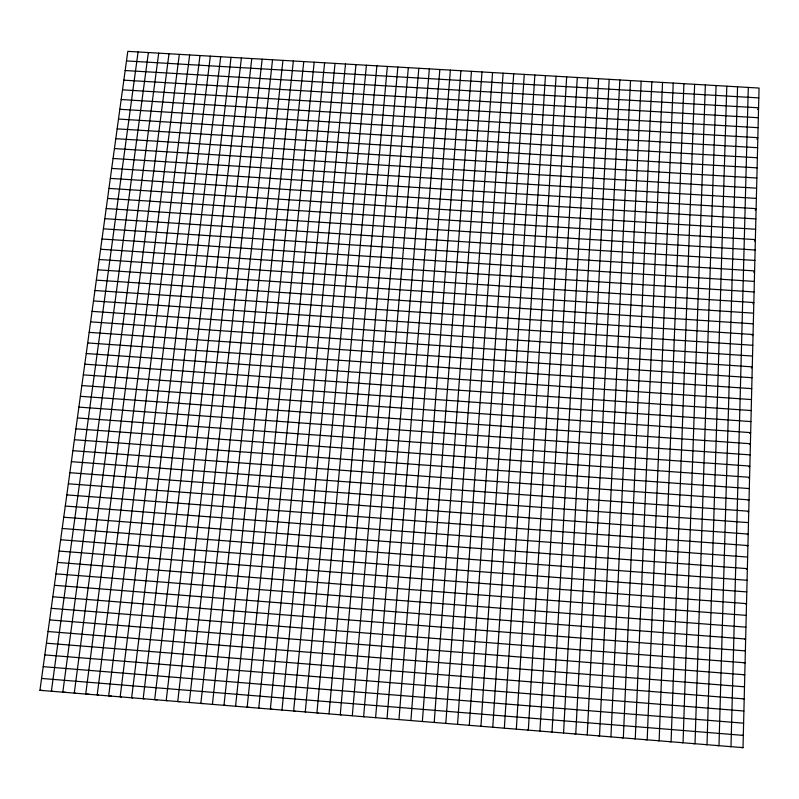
<?xml version="1.0" encoding="UTF-8"?>
<svg xmlns="http://www.w3.org/2000/svg" width="799" height="799" viewBox="0 0 799 799"><rect width="100%" height="100%" fill="white"/><g stroke="black" fill="none" stroke-linecap="round" stroke-linejoin="round"><path stroke-width="1.2" d="M743.01 747.644L759.05 88.05L127.8 51.356L39.95 690.306L743.01 747.644L740.723 747.405M748.293 87.421L730.995 746.666L730.116 746.566M737.547 86.791L718.99 745.687L716.913 745.457M726.8 86.172L707.005 744.708L706.206 744.618M716.074 85.543L695.02 743.729L693.133 743.519M705.347 84.924L683.045 742.75L682.326 742.671M694.631 84.304L671.09 741.782L669.392 741.582M683.924 83.675L659.135 740.803L658.496 740.733M673.217 83.056L647.19 739.834L645.702 739.654M662.531 82.437L635.265 738.855L634.706 738.785M651.844 81.818L623.34 737.886L622.041 737.727M641.168 81.198L610.945 736.848M630.501 80.569L599.53 735.939L598.431 735.799M619.834 79.95L587.235 734.92M609.188 79.331L575.759 734.001L574.851 733.872M598.541 78.721L563.565 732.983M587.904 78.102L552.029 732.064L551.31 731.954M577.278 77.483L539.934 731.055M566.661 76.864L528.339 730.136L527.809 730.036M556.054 76.245L516.334 729.137M545.447 75.635L504.359 728.129M534.851 75.016L492.783 727.22M524.264 74.397L480.938 726.221M469.293 725.322L513.687 73.788M457.557 724.313L503.11 73.168M492.554 72.559L445.802 723.385M481.997 71.94L434.217 722.406M471.45 71.331L422.361 721.477M460.913 70.721L410.916 720.508M450.376 70.102L398.971 719.559M439.849 69.493L387.036 718.611L387.645 718.611M429.343 68.884L375.61 717.662M418.836 68.275L363.625 716.703L364.424 716.713M408.329 67.665L352.299 715.754M397.842 67.056L340.254 714.795L341.243 714.825M387.355 66.447L329.018 713.857M376.878 65.838L316.923 712.898L318.092 712.938M366.411 65.228L305.268 711.949L305.777 711.969M355.954 64.619L293.632 710.99L294.981 711.05M345.498 64.01L281.997 710.041L282.576 710.071M335.051 63.401L270.372 709.103L271.92 709.172M324.614 62.791L258.756 708.154L259.415 708.184M314.187 62.192L247.161 707.205L248.879 707.295M303.77 61.583L235.565 706.256L236.294 706.296M293.353 60.984L223.98 705.317L225.887 705.417M282.946 60.374L212.404 704.368L213.213 704.418M272.549 59.765L200.839 703.43L202.936 703.549M262.162 59.166L189.283 702.481L190.162 702.541M251.785 58.567L177.738 701.542L180.015 701.672M241.408 57.957L166.202 700.603L167.161 700.663M231.041 57.358L154.676 699.664L157.143 699.814M220.684 56.759L143.161 698.726L144.19 698.785M210.327 56.15L131.655 697.787L132.714 697.847M199.99 55.55L120.16 696.848L121.258 696.918M189.653 54.951L108.674 695.909L111.49 696.089M179.326 54.352L97.198 694.98L98.367 695.05M169.008 53.753L85.723 694.041L88.729 694.231M158.691 53.153L74.267 693.103L75.515 693.182M148.384 52.554L62.821 692.174L65.997 692.383M138.087 51.955L51.376 691.235L52.694 691.325M757.702 109.583L758.571 107.795L125.163 70.532M756.973 139.386L757.842 137.678L121.178 99.545M755.235 210.167L756.114 208.649L111.7 168.429M754.486 241.048L755.365 239.61L107.575 198.472M753.717 272.259L754.606 270.911L103.401 228.834M752.948 303.81L753.837 302.551L99.186 259.515M752.169 335.71L753.058 334.531L94.921 290.526M751.38 367.949L752.268 366.871L90.607 321.867M749.772 433.517L750.67 432.629L81.848 385.577M749.502 444.594L750.401 443.735L80.369 396.324M748.963 466.856L749.852 466.067L77.393 417.957M748.683 478.042L749.582 477.293L75.905 428.823M748.134 500.564L749.033 499.874L72.899 450.686M747.854 511.879L748.753 511.23L71.381 461.682M747.295 534.651L748.204 534.062L68.344 483.785M747.015 546.097L747.924 545.547L66.816 494.901M746.456 569.128L747.365 568.648L63.74 517.243M745.607 603.994L746.506 603.625L59.096 551.08M744.738 639.26L745.647 639.01L54.392 585.307M744.159 663L745.067 662.82L51.226 608.329M743.869 674.935L744.778 674.795L49.628 619.904M743.28 698.955L744.189 698.895L46.432 643.195M126.482 60.934L758.81 97.897M123.845 80.17L758.331 117.723M122.507 89.848L758.081 127.68M119.84 109.283L757.602 147.705M118.492 119.061L757.352 157.773M117.143 128.869L757.112 167.87M115.795 138.706L756.863 178.017M114.437 148.584L756.613 188.184M113.068 158.492L756.363 198.402M742.391 735.33L743.31 735.38L41.578 678.461M110.332 178.407L755.864 218.926M108.954 188.424L755.614 229.253M106.187 208.559L755.115 250.007M104.799 218.676L754.855 260.434M102.002 239.021L754.346 281.418M100.594 249.248L754.086 291.965M97.768 269.812L753.577 313.168M96.349 280.149L753.317 323.835M93.483 300.933L752.798 345.278M39.95 690.306L43.306 690.526M92.055 311.38L752.528 356.054M89.158 332.384L752.009 377.727M87.71 342.951L751.739 388.634M86.252 353.548L751.469 399.57M84.794 364.184L751.21 410.546M83.326 374.861L750.94 421.572M78.891 407.12L750.131 454.881M74.407 439.74L749.312 488.559M69.873 472.708L748.483 522.626M65.288 506.047L747.644 557.073M62.202 528.479L747.075 580.264M60.644 539.764L746.795 591.919M57.528 562.446L746.226 615.37M55.96 573.852L745.936 627.165M52.804 596.793L745.357 650.895M48.03 631.53L744.488 686.82M44.814 654.91L743.899 711.01M43.206 666.666L743.599 723.175"/></g></svg>
